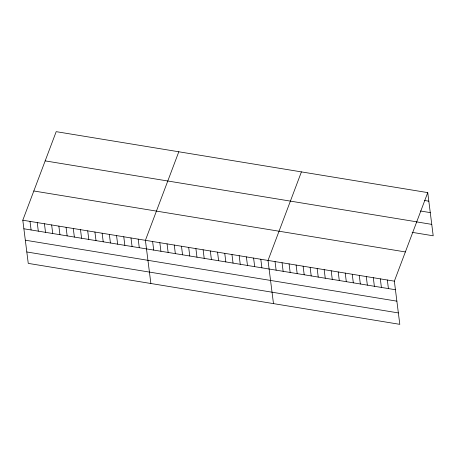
<?xml version="1.0" encoding="UTF-8"?>
<svg xmlns="http://www.w3.org/2000/svg" width="456" height="456" viewBox="0 0 456 456"><rect width="100%" height="100%" fill="white"/><g stroke="black" fill="none" stroke-linecap="round" stroke-linejoin="round"><path stroke-width="0.68" d="M427.745 192.614L394.349 281.164L399.804 324.341L28.255 263.386L22.8 220.208L56.196 131.659L427.745 192.614L433.2 235.792L412.144 232.338M178.809 151.774L145.413 240.323L150.868 283.501M301.416 171.889L268.025 260.439L273.48 303.616M424.616 200.497L428.828 201.187M420.443 210.997L430.27 212.61M45.172 160.882L416.727 221.838M416.317 221.838L431.758 224.375M33.818 190.984L405.373 251.94M22.8 220.208L394.349 281.164M23.883 228.787L395.432 289.737M25.325 240.204L396.874 301.159M26.813 251.968L398.362 312.924M387.332 280.012L388.415 288.585M380.315 278.861L381.398 287.434M373.299 277.71L374.382 286.288M366.276 276.558L367.359 285.137M359.26 275.407L360.343 283.985M352.243 274.255L353.326 282.834M345.226 273.104L346.309 281.683M338.204 271.953L339.287 280.531M331.187 270.801L332.27 279.38M324.17 269.65L325.253 278.228M317.154 268.498L318.237 277.077M310.131 267.347L311.214 275.926M303.115 266.196L304.198 274.774M296.098 265.044L297.181 273.623M289.075 263.893L290.164 272.471M282.059 262.741L283.142 271.32M275.042 261.59L276.125 270.169M260.809 259.253L261.892 267.832M253.599 258.073L254.682 266.646M246.388 256.888L247.471 265.466M239.172 255.708L240.255 264.28M231.961 254.522L233.044 263.101M224.751 253.342L225.834 261.915M217.535 252.157L218.618 260.729M210.324 250.971L211.407 259.549M203.114 249.791L204.197 258.364M195.898 248.605L196.981 257.184M188.687 247.426L189.77 255.998M181.477 246.24L182.56 254.813M174.26 245.054L175.343 253.633M167.05 243.874L168.133 252.447M159.839 242.689L160.922 251.267M152.623 241.509L153.706 250.082M138.196 239.138L139.285 247.716M130.986 237.958L132.069 246.531M123.775 236.772L124.858 245.351M116.559 235.592L117.648 244.165M109.349 234.407L110.432 242.985M102.138 233.227L103.221 241.8M94.922 232.041L96.005 240.614M87.712 230.856L88.795 239.434M80.501 229.676L81.584 238.249M73.285 228.49L74.368 237.069M66.074 227.31L67.157 235.883M58.864 226.125L59.947 234.697M51.648 224.939L52.731 233.518M44.437 223.759L45.52 232.332M37.227 222.574L38.31 231.152M30.01 221.394L31.093 229.966"/></g></svg>
